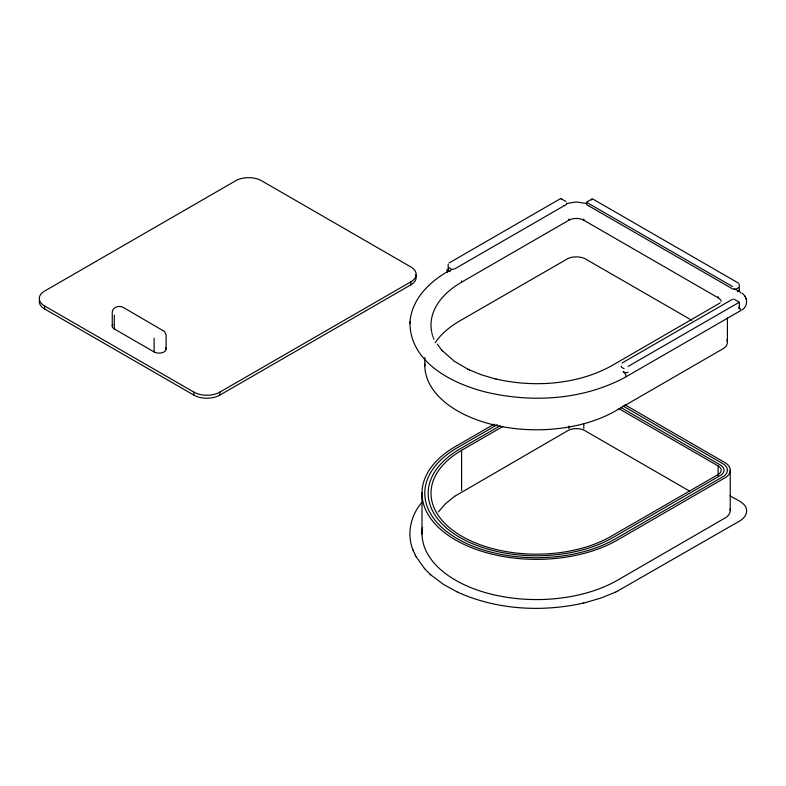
<?xml version="1.0" encoding="UTF-8"?>
<svg xmlns="http://www.w3.org/2000/svg" width="786" height="786" viewBox="0 0 786 786"><rect width="100%" height="100%" fill="white"/><g stroke="black" fill="none" stroke-linecap="round" stroke-linejoin="round"><path stroke-width="1.18" d="M409.948 323.036C410.213 362.788 452.913 383.961 486.446 392.224C532.574 403.051 583.605 399.917 625.705 376.995M409.997 322.083C411.471 300.36 428.115 283.137 445.976 272.546M409.928 323.341L410.017 321.779M448.197 264.312L448.158 269.922M438.362 511.922L445.367 503.855L454.721 496.271M421.787 502.509C410.646 515.439 406.431 534.372 413.122 550.357M720.133 302.944L611.42 365.903C577.435 384.6 534.382 387.773 496.005 379.049M741.64 310.008C748.41 306.589 747.889 296.902 741.866 293.05M454.534 496.398L568.032 430.522C572.434 427.977 580.245 427.977 584.646 430.522L689.401 490.995M44.655 305.99L193.916 392.155A18.294 10.562 0 0 0 219.785 392.155L410.823 281.86A18.294 10.562 0 0 0 410.823 266.926L261.571 180.751A18.294 10.562 0 0 0 235.702 180.751L44.655 291.046A18.294 10.562 0 0 0 44.655 305.99L44.655 308.977L193.916 395.142A18.294 10.562 0 0 0 219.785 395.142L410.823 284.846A18.294 10.562 0 0 0 415.558 274.648M448.973 263.025L560.418 198.681A1.405 0.815 -60 0 1 561.41 199.261M448.413 269.234A2.81 1.621 0 0 0 448.973 271.072L452.156 269.234M586.464 202.228L591.848 199.123M431.681 332.006A105.54 60.935 0 0 1 461.588 282.174L568.877 220.227A10.552 6.092 0 0 1 583.802 220.227L718.129 297.786A10.552 6.092 0 0 1 721.126 301.293M494.188 424.155L455.182 446.674A114.54 66.132 0 0 0 455.546 539.992A114.54 66.132 0 0 0 617.167 540.198L726.195 477.131A19.581 11.309 0 0 0 726.195 463.367L624.978 404.81M497.214 424.705L457.187 447.814A111.73 64.501 0 0 0 457.531 538.842A111.73 64.501 0 0 0 615.192 539.039L723.965 476.139A16.761 9.678 0 0 0 723.965 464.359L623.013 405.969M738.526 287.725L736.354 288.973A2.81 1.621 0 0 1 732.562 288.875L587.28 205.008A2.81 1.621 0 0 1 586.72 203.171M499.984 425.865L459.584 449.189A108.35 62.556 0 0 0 459.918 537.467A108.35 62.556 0 0 0 612.815 537.653L721.273 474.95A13.372 7.722 0 0 0 721.273 465.548L620.665 407.374M461.588 490.543L461.588 450.329L503.02 426.415M622.109 362.985L732.562 299.22M628.083 366.433L738.526 302.669M616.676 591.573L739.616 521.03C742.711 519.241 745.472 516.481 746.376 512.934C748.694 503.335 735.706 499.631 729.929 495.73M585.432 602.587L600.887 598.048L615.183 592.28M615.006 592.359L616.853 591.485M566.539 203.486L576.335 201.953L586.14 203.486M457.472 592.084C496.654 609.848 541.849 612.402 583.556 603.039M583.448 603.068L585.541 602.557M452.952 269.244L454.947 268.773L566.392 204.429A1.405 0.815 0 0 0 566.392 203.279M494.315 378.636L496.084 379.068M494.394 378.656L481.356 374.784L469.37 369.911M733.819 299.102L739.351 302.188L739.351 307.257M467.955 369.233L469.488 369.96M431.16 575.175L443.402 584.362L457.649 592.163M468.073 369.292L454.102 361.098L442.253 350.635M738.526 283.137L593.253 199.261A2.81 1.621 60 0 0 591.298 200.027M587.28 202.709L732.562 286.585M734.291 288.727L738.526 291.174A2.81 1.621 0 0 0 739.253 289.612M561.125 198.612L565.753 201.422M691.798 320.266L584.656 258.496A13.657 7.88 0 0 0 568.023 258.496L459.388 321.13A108.635 62.723 0 0 0 435.179 342.725M448.973 267.623L450.968 268.773M624.104 368.732L621.942 367.475A2.81 1.621 0 0 1 621.333 366.148M448.973 271.072L449.975 271.642A4.225 2.437 60 0 0 447.165 272.29M618.71 408.543L718.129 465.941L718.129 475.687M112.781 324.539A7.035 4.058 0 0 0 114.314 328.961L154.115 351.941A7.035 4.058 0 0 0 162.997 352.452A7.035 4.058 0 0 0 165.591 347.52M424.45 568.494L430.178 574.291M429.991 574.124L431.347 575.342M441.437 349.691L442.371 350.772M415.922 556.419L424.627 568.691M441.555 349.829L437.33 344.189M744.568 295.831L744.932 296.351M413.014 550.082L415.421 555.476M415.283 555.221L416.049 556.675M745.865 298.1L746.101 298.68M739.184 283.942L739.351 290.024M746.523 300.223L746.621 300.832M730.243 470.254L730.243 510.468M727.423 317.937L727.423 342.303M718.129 296.636L718.129 297.786M583.802 219.078L583.802 220.227M583.802 423.723L583.802 428.606M568.877 219.078L568.877 220.227M568.877 426.159L568.877 428.606M461.588 281.024L461.588 282.174M446.988 269.922L446.988 272.221M424.813 357.443L424.813 365.981M421.994 492.802L422.003 534.156M410.823 281.86L410.823 284.846M219.785 392.155L219.785 395.142M193.916 392.155L193.916 395.142M166.121 349.072L166.101 334.983L164.52 331.495L123.412 307.513C119.423 305.007 112.359 306.992 112.251 312.307L112.251 326.092M154.115 338.157L154.115 351.941M114.314 315.176L114.314 328.961M44.655 308.977A18.294 10.562 0 0 1 39.457 300.124M433.892 339.228A105.54 60.935 0 0 1 433.479 338.206M433.106 337.184A105.54 60.935 0 0 1 432.762 336.153M432.447 335.121A105.54 60.935 0 0 1 431.907 333.048M739.233 307.159A4.225 2.466 59.3 0 1 739.636 307.768M739.97 308.426A4.225 2.466 59.3 0 1 740.52 310.706L626.088 376.769A4.225 2.437 60 0 0 623.102 371.601L624.104 372.181A2.81 1.621 0 0 0 628.083 372.181M726.853 339.798A16.761 9.678 0 0 1 723.965 348.198L615.192 411.098A111.73 64.501 0 0 1 492.341 424.528A111.73 64.501 0 0 1 424.843 363.761M739.253 306.845A2.81 1.621 0 0 1 738.526 308.407M737.494 291.724A4.225 2.466 -59.3 0 1 740.471 292.903M588.478 205.686A4.225 2.27 -63.1 0 1 588.724 205.539M563.955 205.539A4.225 2.27 63.1 0 1 564.201 205.686M718.129 465.941A10.552 6.092 0 0 1 718.129 474.557L610.84 536.494A105.54 60.935 0 0 1 461.913 536.317A105.54 60.935 0 0 1 461.588 450.329M422.485 527.327A114.54 66.132 0 0 0 487.625 593.233A114.54 66.132 0 0 0 617.167 580.412L726.195 517.345A19.581 11.309 0 0 0 730.076 508.984"/></g></svg>
